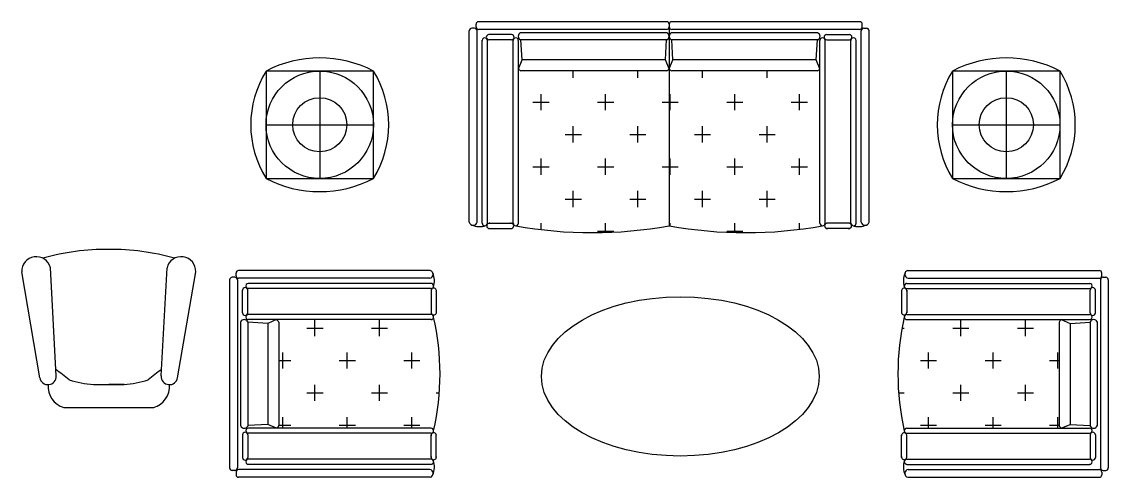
# Model space of a CAD drawing. Header units: inches. Extents: x 4.9 to 47.4, y 12.3 to 37.1.
# Drawn here: x 36.929 to 41.134, y 22.08 to 23.843 of the extents above; entities that cross this region are included whole.
import ezdxf

# ---------------------------------------------------------------- set-up
doc = ezdxf.new("R2010")
doc.units = ezdxf.units.IN
doc.header["$MEASUREMENT"] = 0
doc.layers.add('02', color=2, linetype='Continuous')
doc.layers.add('8', color=8, linetype='Continuous')
pattern_1 = [(0, (38.65746, 24.53149), (0.125, 0.125), [0.0625, -0.1875]), (90, (38.68871, 24.50024), (-0.125, 0.125), [0.0625, -0.1875])]

msp = doc.modelspace()

# ---------------------------------------------------------------- hatches: boundary and pattern name
at = {"layer": '8'}
h = msp.add_hatch(dxfattribs=at)
h.set_pattern_fill('CROSS', color=256, scale=0.5, style=0)
h.set_pattern_definition(pattern_1)
h.paths.add_polyline_path([(39.4347, 23.6608, -0.172493), (39.4247, 23.6525), (39.061, 23.6525), (38.861, 23.6525, -0.172493), (38.851, 23.6608), (38.851, 23.0629, -0.416288), (38.841, 23.0528, 0.088869), (39.4347, 23.0528)])
h.paths.add_polyline_path([(40.0284, 23.0528, -0.416288), (40.0184, 23.0629), (40.0184, 23.6608, -0.172493), (40.0084, 23.6525), (39.8084, 23.6525), (39.4447, 23.6525, -0.172493), (39.4347, 23.6608), (39.4347, 23.0528, 0.088869)])
h = msp.add_hatch(dxfattribs=at)
h.set_pattern_fill('CROSS', color=256, scale=0.5, style=0)
h.set_pattern_definition(pattern_1)
h.paths.add_polyline_path([(38.5131, 22.2699, -0.416288), (38.5231, 22.2599, 0.111936), (38.5231, 22.6999, -0.416288), (38.5131, 22.6899), (37.9151, 22.6899, -0.172493), (37.9235, 22.6799), (37.9235, 22.4799), (37.9235, 22.2799, -0.172493), (37.9151, 22.2699)])
h.paths.add_polyline_path([(40.3549, 22.6899, -0.416288), (40.3448, 22.6999, 0.111936), (40.3448, 22.2599, -0.416288), (40.3549, 22.2699), (40.9528, 22.2699, -0.172493), (40.9445, 22.2799), (40.9445, 22.4799), (40.9445, 22.6799, -0.172493), (40.9528, 22.6899)])

# ---------------------------------------------------------------- linework, layer by layer
at = {"layer": '02'}
for p, q in [((38.661, 23.0665, -0.1), (38.661, 23.8077, -0.1)), ((38.681, 23.8177, -0.1), (38.671, 23.8177, -0.1)), ((38.6873, 23.8225, -0.1), (38.6873, 23.8325, -0.1)), ((38.691, 23.0674, -0.1), (38.691, 23.8077, -0.1)), ((39.4247, 23.8425, -0.1), (38.6973, 23.8425, -0.1)), ((39.4247, 23.8125, -0.1), (38.6973, 23.8125, -0.1)), ((39.4347, 23.8325, -0.1), (39.4347, 23.0528, -0.1)), ((40.1721, 23.8425, -0.1), (39.4447, 23.8425, -0.1)), ((40.1721, 23.8125, -0.1), (39.4447, 23.8125, -0.1)), ((40.1784, 23.0674, -0.1), (40.1784, 23.8077, -0.1)), ((40.1821, 23.8225, -0.1), (40.1821, 23.8325, -0.1)), ((40.1884, 23.8177, -0.1), (40.1984, 23.8177, -0.1)), ((40.2084, 23.0665, -0.1), (40.2084, 23.8077, -0.1)), ((38.711, 23.0628, -0.1), (38.711, 23.7709, -0.1)), ((38.731, 23.0628, -0.1), (38.731, 23.7703, -0.1)), ((38.8249, 23.7925, -0.1), (38.7371, 23.7925, -0.1)), ((38.8249, 23.7725, -0.1), (38.7371, 23.7725, -0.1)), ((38.831, 23.0628, -0.1), (38.831, 23.7703, -0.1)), ((38.851, 23.7725, -0.1), (38.8508, 23.7725, -0.1)), ((38.851, 23.0628, -0.1), (38.851, 23.7696, -0.1)), ((39.4263, 23.7725, -0.1), (38.8591, 23.7725, -0.1)), ((39.4257, 23.7998, -0.1), (38.8597, 23.7998, -0.1)), ((38.8657, 23.6949, -0.1), (38.861, 23.7725, -0.1)), ((39.42, 23.6949, -0.1), (39.4247, 23.7725, -0.1)), ((40.0104, 23.7725, -0.1), (39.4431, 23.7725, -0.1)), ((40.0098, 23.7998, -0.1), (39.4437, 23.7998, -0.1)), ((39.4494, 23.6949, -0.1), (39.4447, 23.7725, -0.1)), ((40.0037, 23.6949, -0.1), (40.0084, 23.7725, -0.1)), ((40.0184, 23.7725, -0.1), (40.0187, 23.7725, -0.1)), ((40.0184, 23.0628, -0.1), (40.0184, 23.7696, -0.1)), ((40.0384, 23.0628, -0.1), (40.0384, 23.7703, -0.1)), ((40.0445, 23.7925, -0.1), (40.1323, 23.7925, -0.1)), ((40.0445, 23.7725, -0.1), (40.1323, 23.7725, -0.1)), ((40.1384, 23.0628, -0.1), (40.1384, 23.7703, -0.1)), ((40.1584, 23.0628, -0.1), (40.1584, 23.7709, -0.1)), ((38.851, 23.6608, -0.1), (38.8657, 23.6949, -0.1)), ((39.42, 23.6949, -0.1), (38.8657, 23.6949, -0.1)), ((39.4347, 23.6608, -0.1), (39.42, 23.6949, -0.1)), ((39.4347, 23.6608, -0.1), (39.4494, 23.6949, -0.1)), ((40.0037, 23.6949, -0.1), (39.4494, 23.6949, -0.1)), ((40.0184, 23.6608, -0.1), (40.0037, 23.6949, -0.1)), ((38.0823, 23.6518, -0.1), (38.0823, 23.2359, -0.1)), ((39.4247, 23.6525, -0.1), (38.861, 23.6525, -0.1)), ((40.0084, 23.6525, -0.1), (39.4447, 23.6525, -0.1)), ((40.7397, 23.6518, -0.1), (40.7397, 23.2359, -0.1)), ((37.8744, 23.4438, -0.1), (38.2903, 23.4438, -0.1)), ((40.5318, 23.4438, -0.1), (40.9477, 23.4438, -0.1)), ((38.737, 23.0625, -0.1), (38.825, 23.0625, -0.1)), ((40.1325, 23.0625, -0.1), (40.0444, 23.0625, -0.1)), ((38.737, 23.0425, -0.1), (38.825, 23.0425, -0.1)), ((40.1324, 23.0425, -0.1), (40.0444, 23.0425, -0.1)), ((37.0623, 22.4719, -0.1), (37.0396, 22.8903, -0.1)), ((37.4686, 22.4719, -0.1), (37.4914, 22.8903, -0.1)), ((38.5095, 22.8799, -0.1), (37.7683, 22.8799, -0.1)), ((40.3585, 22.8799, -0.1), (41.0996, 22.8799, -0.1)), ((36.9986, 22.4652, -0.1), (36.9288, 22.8745, -0.1)), ((37.5323, 22.4652, -0.1), (37.6021, 22.8745, -0.1)), ((37.7335, 22.8436, -0.1), (37.7335, 22.1162, -0.1)), ((37.7535, 22.8536, -0.1), (37.7435, 22.8536, -0.1)), ((37.7583, 22.8599, -0.1), (37.7583, 22.8699, -0.1)), ((37.7635, 22.8436, -0.1), (37.7635, 22.1162, -0.1)), ((38.5086, 22.8499, -0.1), (37.7683, 22.8499, -0.1)), ((40.3593, 22.8499, -0.1), (41.0996, 22.8499, -0.1)), ((41.1045, 22.8436, -0.1), (41.1045, 22.1162, -0.1)), ((41.1096, 22.8599, -0.1), (41.1096, 22.8699, -0.1)), ((41.1145, 22.8536, -0.1), (41.1245, 22.8536, -0.1)), ((41.1345, 22.8436, -0.1), (41.1345, 22.1162, -0.1)), ((37.7835, 22.716, -0.1), (37.7835, 22.8038, -0.1)), ((37.8035, 22.716, -0.1), (37.8035, 22.8038, -0.1)), ((38.5132, 22.8299, -0.1), (37.805, 22.8299, -0.1)), ((38.5132, 22.8099, -0.1), (37.8057, 22.8099, -0.1)), ((38.5135, 22.8039, -0.1), (38.5135, 22.7158, -0.1)), ((38.5335, 22.8039, -0.1), (38.5335, 22.7159, -0.1)), ((40.3345, 22.8039, -0.1), (40.3345, 22.7159, -0.1)), ((40.3545, 22.8039, -0.1), (40.3545, 22.7158, -0.1)), ((40.3547, 22.8299, -0.1), (41.0629, 22.8299, -0.1)), ((40.3547, 22.8099, -0.1), (41.0623, 22.8099, -0.1)), ((41.0645, 22.716, -0.1), (41.0645, 22.8038, -0.1)), ((41.0845, 22.716, -0.1), (41.0845, 22.8038, -0.1)), ((37.7762, 22.6812, -0.1), (37.7762, 22.2785, -0.1)), ((37.8035, 22.6899, -0.1), (37.8035, 22.6901, -0.1)), ((37.8035, 22.6818, -0.1), (37.8035, 22.2779, -0.1)), ((37.8811, 22.6751, -0.1), (37.8035, 22.6799, -0.1)), ((38.5132, 22.7099, -0.1), (37.8057, 22.7099, -0.1)), ((38.5132, 22.6899, -0.1), (37.8063, 22.6899, -0.1)), ((37.9151, 22.6899, -0.1), (37.8811, 22.6751, -0.1)), ((37.8811, 22.6751, -0.1), (37.8811, 22.2846, -0.1)), ((37.9235, 22.6799, -0.1), (37.9235, 22.2799, -0.1)), ((40.3547, 22.7099, -0.1), (41.0623, 22.7099, -0.1)), ((40.3547, 22.6899, -0.1), (41.0616, 22.6899, -0.1)), ((40.9445, 22.6799, -0.1), (40.9445, 22.2799, -0.1)), ((40.9528, 22.6899, -0.1), (40.9868, 22.6751, -0.1)), ((40.9868, 22.6751, -0.1), (41.0645, 22.6799, -0.1)), ((40.9868, 22.6751, -0.1), (40.9868, 22.2846, -0.1)), ((41.0645, 22.6899, -0.1), (41.0645, 22.6901, -0.1)), ((41.0645, 22.6818, -0.1), (41.0645, 22.2779, -0.1)), ((41.0917, 22.6812, -0.1), (41.0917, 22.2785, -0.1)), ((37.2063, 22.4391, -0.1), (37.3247, 22.4391, -0.1)), ((37.2063, 22.4391, -0.1), (37.2655, 22.4391, -0.1)), ((37.3247, 22.4391, -0.1), (37.2655, 22.4391, -0.1)), ((37.0913, 22.3499, -0.1), (37.4397, 22.3499, -0.1)), ((37.8811, 22.2846, -0.1), (37.8035, 22.2799, -0.1)), ((37.8035, 22.2699, -0.1), (37.8035, 22.2696, -0.1)), ((38.5132, 22.2499, -0.1), (37.8057, 22.2499, -0.1)), ((38.5132, 22.2699, -0.1), (37.8063, 22.2699, -0.1)), ((37.9151, 22.2699, -0.1), (37.8811, 22.2846, -0.1)), ((40.3547, 22.2699, -0.1), (41.0616, 22.2699, -0.1)), ((40.3547, 22.2499, -0.1), (41.0623, 22.2499, -0.1)), ((40.9528, 22.2699, -0.1), (40.9868, 22.2846, -0.1)), ((40.9868, 22.2846, -0.1), (41.0645, 22.2799, -0.1)), ((41.0645, 22.2699, -0.1), (41.0645, 22.2696, -0.1)), ((37.7835, 22.2438, -0.1), (37.7835, 22.156, -0.1)), ((37.8035, 22.2438, -0.1), (37.8035, 22.156, -0.1)), ((38.5135, 22.1558, -0.1), (38.5135, 22.2439, -0.1)), ((38.5335, 22.1559, -0.1), (38.5335, 22.2439, -0.1)), ((40.3345, 22.1559, -0.1), (40.3345, 22.2439, -0.1)), ((40.3545, 22.1558, -0.1), (40.3545, 22.2439, -0.1)), ((41.0645, 22.2438, -0.1), (41.0645, 22.156, -0.1)), ((41.0845, 22.2438, -0.1), (41.0845, 22.156, -0.1)), ((38.5132, 22.1299, -0.1), (37.805, 22.1299, -0.1)), ((38.5132, 22.1499, -0.1), (37.8057, 22.1499, -0.1)), ((40.3547, 22.1499, -0.1), (41.0623, 22.1499, -0.1)), ((40.3547, 22.1299, -0.1), (41.0629, 22.1299, -0.1)), ((37.7535, 22.1062, -0.1), (37.7435, 22.1062, -0.1)), ((37.7583, 22.0999, -0.1), (37.7583, 22.0899, -0.1)), ((38.5086, 22.1099, -0.1), (37.7683, 22.1099, -0.1)), ((40.3593, 22.1099, -0.1), (41.0996, 22.1099, -0.1)), ((41.1096, 22.0999, -0.1), (41.1096, 22.0899, -0.1)), ((41.1145, 22.1062, -0.1), (41.1245, 22.1062, -0.1)), ((38.5095, 22.0799, -0.1), (37.7683, 22.0799, -0.1)), ((40.3585, 22.0799, -0.1), (41.0996, 22.0799, -0.1))]:
    msp.add_line(p, q, dxfattribs=at)
at = {"layer": '02', "elevation": -0.1}
for points in [[(38.2903, 23.6518), (37.8744, 23.6518), (37.8744, 23.2359), (38.2903, 23.2359)], [(40.9477, 23.6518), (40.5318, 23.6518), (40.5318, 23.2359), (40.9477, 23.2359)]]:
    msp.add_lwpolyline(points, close=True, dxfattribs=at)
at = {"layer": '02'}
for centre, radius in [((38.0823, 23.4438, -0.1), 0.2079), ((40.7397, 23.4438, -0.1), 0.2079), ((38.0823, 23.4438, -0.1), 0.1048), ((40.7397, 23.4438, -0.1), 0.1048)]:
    msp.add_circle(centre, radius, dxfattribs=at)
for centre, radius, start, end in [((38.671, 23.8077, -0.1), 0.01, 90, 180), ((38.681, 23.8077, -0.1), 0.01, 0, 90), ((38.6973, 23.8325, -0.1), 0.01, 90, 180), ((38.6973, 23.8225, -0.1), 0.01, 180, 270), ((39.4247, 23.8325, -0.1), 0.01, 0, 90), ((39.4247, 23.8225, -0.1), 0.01, 270, 0), ((39.4447, 23.8325, -0.1), 0.01, 90, 180), ((39.4447, 23.8225, -0.1), 0.01, 180, 270), ((40.1721, 23.8325, -0.1), 0.01, 0, 90), ((40.1721, 23.8225, -0.1), 0.01, 270, 0), ((40.1884, 23.8077, -0.1), 0.01, 90, 180), ((40.1984, 23.8077, -0.1), 0.01, 0, 90), ((38.721, 23.7703, -0.1), 0.01, 0.0591, 183.7467), ((38.7371, 23.7825, -0.1), 0.01, 90, 270), ((38.8249, 23.7825, -0.1), 0.01, 270, 90), ((38.841, 23.7703, -0.1), 0.01, 356.2533, 179.9409), ((38.8657, 23.786, -0.1), 0.015, 113.5425, 243.9611), ((39.4197, 23.786, -0.1), 0.015, 296.0389, 66.4575), ((39.4497, 23.786, -0.1), 0.015, 113.5425, 243.9611), ((40.0038, 23.786, -0.1), 0.015, 296.0389, 66.4575), ((40.0284, 23.7703, -0.1), 0.01, 0.0591, 183.7467), ((40.0445, 23.7825, -0.1), 0.01, 90, 270), ((40.1323, 23.7825, -0.1), 0.01, 270, 90), ((40.1484, 23.7703, -0.1), 0.01, 356.2533, 179.9409), ((38.0823, 23.2518, -0.1), 0.4508, 62.5285, 117.4715), ((40.7397, 23.2518, -0.1), 0.4508, 62.5285, 117.4715), ((38.2097, 23.4438, -0.1), 0.3945, 148.1915, 211.8085), ((37.955, 23.4438, -0.1), 0.3945, 328.1915, 31.8085), ((38.8677, 23.6707, -0.1), 0.0194, 210.6479, 249.7951), ((39.418, 23.6707, -0.1), 0.0194, 290.2049, 329.3521), ((39.4514, 23.6707, -0.1), 0.0194, 210.6479, 249.7951), ((40.0017, 23.6707, -0.1), 0.0194, 290.2049, 329.3521), ((40.8671, 23.4438, -0.1), 0.3945, 148.1915, 211.8085), ((40.6124, 23.4438, -0.1), 0.3945, 328.1915, 31.8085), ((38.0823, 23.6358, -0.1), 0.4508, 242.5285, 297.4715), ((40.7397, 23.6358, -0.1), 0.4508, 242.5285, 297.4715), ((38.6759, 23.0702, -0.1), 0.0154, 193.9534, 349.3433), ((38.7004, 23.1236, -0.1), 0.074, 245.9661, 289.7321), ((38.721, 23.0628, -0.1), 0.01, 180.4055, 359.5945), ((38.7391, 23.0525, -0.1), 0.0102, 77.7883, 282.0867), ((38.8229, 23.0525, -0.1), 0.0102, 257.9133, 102.2117), ((38.841, 23.0628, -0.1), 0.01, 180.4055, 359.5945), ((39.1379, 24.7098, -0.1), 1.6834, 259.843, 280.157), ((39.7316, 24.7098, -0.1), 1.6834, 259.843, 280.157), ((40.0284, 23.0628, -0.1), 0.01, 180.4055, 359.5945), ((40.0466, 23.0525, -0.1), 0.0102, 77.7883, 282.0867), ((40.1303, 23.0525, -0.1), 0.0102, 257.9133, 102.2117), ((40.1484, 23.0628, -0.1), 0.01, 180.4055, 359.5945), ((40.169, 23.1236, -0.1), 0.074, 250.2679, 294.0339), ((40.1935, 23.0702, -0.1), 0.0154, 190.6567, 346.0466), ((36.9849, 22.8773, -0.1), 0.0562, 13.3546, 182.8347), ((37.2535, 22.0802, -0.1), 0.8812, 89.2248, 106.0097), ((37.2773, 22.0802, -0.1), 0.8812, 73.9874, 90.7723), ((37.546, 22.8773, -0.1), 0.0562, 357.1624, 166.6425), ((37.7683, 22.8699, -0.1), 0.01, 90, 180), ((38.5058, 22.865, -0.1), 0.0154, 280.6567, 76.0466), ((40.3622, 22.865, -0.1), 0.0154, 103.9534, 259.3433), ((41.0996, 22.8699, -0.1), 0.01, 0, 90), ((37.7435, 22.8436, -0.1), 0.01, 90, 180), ((37.7535, 22.8436, -0.1), 0.01, 0, 90), ((37.7683, 22.8599, -0.1), 0.01, 180, 270), ((38.4524, 22.8405, -0.1), 0.074, 340.2679, 24.0339), ((40.4155, 22.8405, -0.1), 0.074, 155.9661, 199.7321), ((41.0996, 22.8599, -0.1), 0.01, 270, 0), ((41.1145, 22.8436, -0.1), 0.01, 90, 180), ((41.1245, 22.8436, -0.1), 0.01, 0, 90), ((37.7935, 22.8038, -0.1), 0.01, 0, 180), ((37.8057, 22.8199, -0.1), 0.01, 86.2533, 269.9409), ((38.5131, 22.8199, -0.1), 0.01, 270.4055, 89.5945), ((38.5235, 22.8017, -0.1), 0.0102, 347.9133, 192.2117), ((40.3445, 22.8017, -0.1), 0.0102, 347.7883, 192.0867), ((40.3548, 22.8199, -0.1), 0.01, 90.4055, 269.5945), ((41.0622, 22.8199, -0.1), 0.01, 270.0591, 93.7467), ((41.0745, 22.8038, -0.1), 0.01, 0, 180), ((37.7935, 22.716, -0.1), 0.01, 180, 0), ((38.5235, 22.718, -0.1), 0.0102, 167.7883, 12.0867), ((40.3445, 22.718, -0.1), 0.0102, 167.9133, 12.2117), ((41.0745, 22.716, -0.1), 0.01, 180, 0), ((37.79, 22.6752, -0.1), 0.015, 26.0389, 156.4575), ((37.8057, 22.6999, -0.1), 0.01, 90.0591, 273.7467), ((37.9053, 22.6732, -0.1), 0.0194, 20.2049, 59.3521), ((38.5131, 22.6999, -0.1), 0.01, 270.4055, 89.5945), ((37.5528, 22.4799, -0.1), 0.995, 347.2262, 12.7738), ((41.3152, 22.4799, -0.1), 0.995, 167.2262, 192.7738), ((40.3548, 22.6999, -0.1), 0.01, 90.4055, 269.5945), ((40.9627, 22.6732, -0.1), 0.0194, 120.6479, 159.7951), ((41.0622, 22.6999, -0.1), 0.01, 266.2533, 89.9409), ((41.078, 22.6752, -0.1), 0.015, 23.5425, 153.9611), ((37.0303, 22.4702, -0.1), 0.0321, 189.0018, 3.0511), ((36.4064, 21.6134, -0.1), 1.0997, 50.0583, 53.4658), ((38.1246, 21.6134, -0.1), 1.0997, 126.5313, 129.9388), ((37.5006, 22.4702, -0.1), 0.0321, 176.9489, 350.9982), ((37.1149, 22.4314, -0.1), 0.0846, 175.4359, 254.291), ((37.2369, 22.8652, -0.1), 0.4272, 253.0504, 265.8855), ((37.2941, 22.8652, -0.1), 0.4272, 274.1117, 286.9468), ((37.4161, 22.4314, -0.1), 0.0846, 285.7061, 4.5612), ((37.79, 22.2845, -0.1), 0.015, 203.5425, 333.9611), ((37.7935, 22.2438, -0.1), 0.01, 0, 180), ((37.8057, 22.2599, -0.1), 0.01, 86.2533, 269.9409), ((37.9053, 22.2866, -0.1), 0.0194, 300.6479, 339.7951), ((38.5131, 22.2599, -0.1), 0.01, 270.4055, 89.5945), ((38.5235, 22.2417, -0.1), 0.0102, 347.9133, 192.2117), ((40.3445, 22.2417, -0.1), 0.0102, 347.7883, 192.0867), ((40.3548, 22.2599, -0.1), 0.01, 90.4055, 269.5945), ((40.9627, 22.2866, -0.1), 0.0194, 200.2049, 239.3521), ((41.0622, 22.2599, -0.1), 0.01, 270.0591, 93.7467), ((41.078, 22.2845, -0.1), 0.015, 206.0389, 336.4575), ((41.0745, 22.2438, -0.1), 0.01, 0, 180), ((37.7935, 22.156, -0.1), 0.01, 180, 0), ((37.8057, 22.1399, -0.1), 0.01, 90.0591, 273.7467), ((38.5235, 22.158, -0.1), 0.0102, 167.7883, 12.0867), ((38.5131, 22.1399, -0.1), 0.01, 270.4055, 89.5945), ((38.4524, 22.1193, -0.1), 0.074, 335.9661, 19.7321), ((40.3445, 22.158, -0.1), 0.0102, 167.9133, 12.2117), ((40.4155, 22.1193, -0.1), 0.074, 160.2679, 204.0339), ((40.3548, 22.1399, -0.1), 0.01, 90.4055, 269.5945), ((41.0622, 22.1399, -0.1), 0.01, 266.2533, 89.9409), ((41.0745, 22.156, -0.1), 0.01, 180, 0), ((37.7435, 22.1162, -0.1), 0.01, 180, 270), ((37.7535, 22.1162, -0.1), 0.01, 270, 0), ((37.7683, 22.0999, -0.1), 0.01, 90, 180), ((37.7683, 22.0899, -0.1), 0.01, 180, 270), ((38.5058, 22.0948, -0.1), 0.0154, 283.9534, 79.3433), ((40.3622, 22.0948, -0.1), 0.0154, 100.6567, 256.0466), ((41.0996, 22.0999, -0.1), 0.01, 0, 90), ((41.0996, 22.0899, -0.1), 0.01, 270, 0), ((41.1145, 22.1162, -0.1), 0.01, 180, 270), ((41.1245, 22.1162, -0.1), 0.01, 270, 0)]:
    msp.add_arc(centre, radius, start, end, dxfattribs=at)
msp.add_ellipse((39.478, 22.4702, -0.1), major_axis=(0.5376, 0), ratio=0.57347, dxfattribs=at)

doc.saveas('drawing.dxf')
